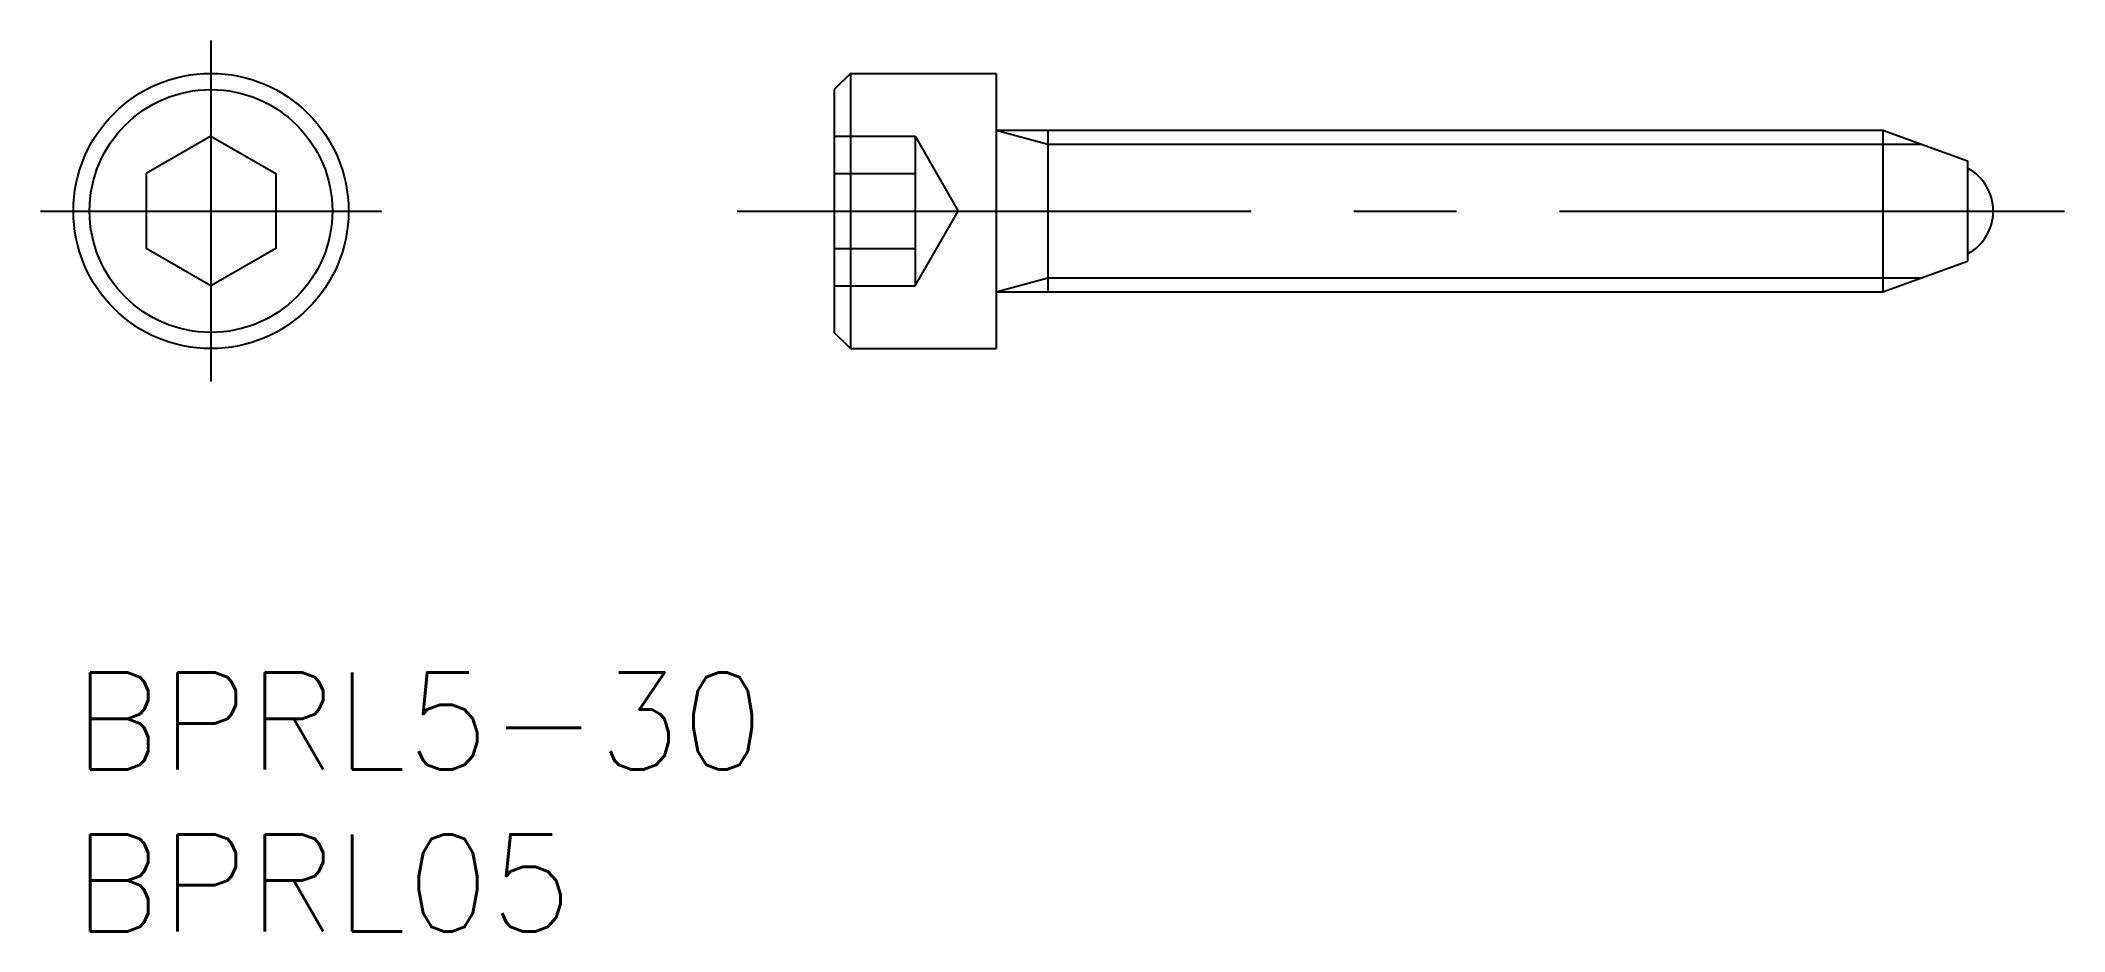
# Model space of a CAD drawing. Extents: x -1 to 61.5, y -8 to 19.5.
import ezdxf

# ---------------------------------------------------------------- set-up
doc = ezdxf.new("R2010")
doc.units = 0
doc.header["$LTSCALE"] = 0.5
doc.linetypes.add('CENTER', pattern=[50.8, 31.75, -6.35, 6.35, -6.35])
doc.linetypes.add('DASHED', pattern=[19.05, 12.7, -6.35])
for name, color, linetype in [('MSM_CENTER', 1, 'CENTER'), ('MSM_CONTINUOUS', 7, 'CONTINUOUS'), ('MSM_DASHED', 4, 'DASHED'), ('MSM_NARROW', 5, 'CONTINUOUS'), ('MSM_PART_NUMBER', 7, 'CONTINUOUS')]:
    doc.layers.add(name, color=color, linetype=linetype)
doc.styles.get("Standard").update_dxf_attribs({"font": 'txt.shx', "height": 3, "bigfont": 'bigfont.shx'})

# ---------------------------------------------------------------- blocks, each defined once
blk = doc.blocks.new('*U2')
at = {"layer": 'MSM_PART_NUMBER'}
blk.add_text('BPRL5-30', height=3, dxfattribs=at).set_placement((0, -3))
blk = doc.blocks.new('*U3')
at = {"layer": 'MSM_PART_NUMBER'}
blk.add_text('BPRL05', height=3, dxfattribs=at).set_placement((0, -8))

msp = doc.modelspace()

# ---------------------------------------------------------------- linework, layer by layer
at = {"layer": 'MSM_CENTER'}
for p, q in [((4.25, 19.516), (4.25, 8.984)), ((-1.016, 14.25), (9.516, 14.25)), ((20.5, 14.25), (61.5, 14.25))]:
    msp.add_line(p, q, dxfattribs=at)
at = {"layer": 'MSM_CONTINUOUS'}
for p, q in [((24, 18.5), (23.5, 18)), ((24, 18.5), (24, 10)), ((24, 18.5), (28.5, 18.5)), ((28.5, 18.5), (28.5, 10)), ((23.5, 18), (23.5, 10.5)), ((4.25, 16.559), (2.25, 15.405)), ((4.25, 16.559), (6.25, 15.405)), ((28.5, 16.75), (55.888, 16.75)), ((30.1, 16.75), (30.1, 11.75)), ((55.888, 16.75), (58.5, 15.799)), ((55.888, 16.75), (55.888, 11.75)), ((58.5, 15.799), (58.5, 12.701)), ((2.25, 15.405), (2.25, 13.095)), ((6.25, 15.405), (6.25, 13.095)), ((4.25, 11.941), (2.25, 13.095)), ((6.25, 13.095), (4.25, 11.941)), ((55.888, 11.75), (58.5, 12.701)), ((28.5, 11.75), (55.888, 11.75)), ((24, 10), (23.5, 10.5)), ((24, 10), (28.5, 10))]:
    msp.add_line(p, q, dxfattribs=at)
for radius in [4.25, 3.75]:
    msp.add_circle((4.25, 14.25), radius, dxfattribs=at)
msp.add_arc((57.8, 14.25), 1.5, 297.81814, 62.18186, dxfattribs=at)
at = {"layer": 'MSM_DASHED'}
for p, q in [((23.5, 16.559), (26, 16.559)), ((26, 16.559), (27.333, 14.25)), ((26, 16.559), (26, 11.941)), ((26.333, 15.982), (26.333, 15.982)), ((23.5, 15.405), (26, 15.405)), ((26.667, 15.405), (26.667, 15.405)), ((26, 11.941), (27.333, 14.25)), ((23.5, 13.095), (26, 13.095)), ((23.5, 11.941), (26, 11.941))]:
    msp.add_line(p, q, dxfattribs=at)
at = {"layer": 'MSM_NARROW'}
for p, q in [((28.5, 16.75), (30.1, 16.317)), ((30.1, 16.317), (57.077, 16.317)), ((28.5, 11.75), (30.1, 12.183)), ((30.1, 12.183), (57.077, 12.183))]:
    msp.add_line(p, q, dxfattribs=at)

# ---------------------------------------------------------------- block references
at = {"layer": 'MSM_CONTINUOUS'}
for name in ['*U2', '*U3']:
    msp.add_blockref(name, (0, 0), dxfattribs=at)

doc.saveas('drawing.dxf')
